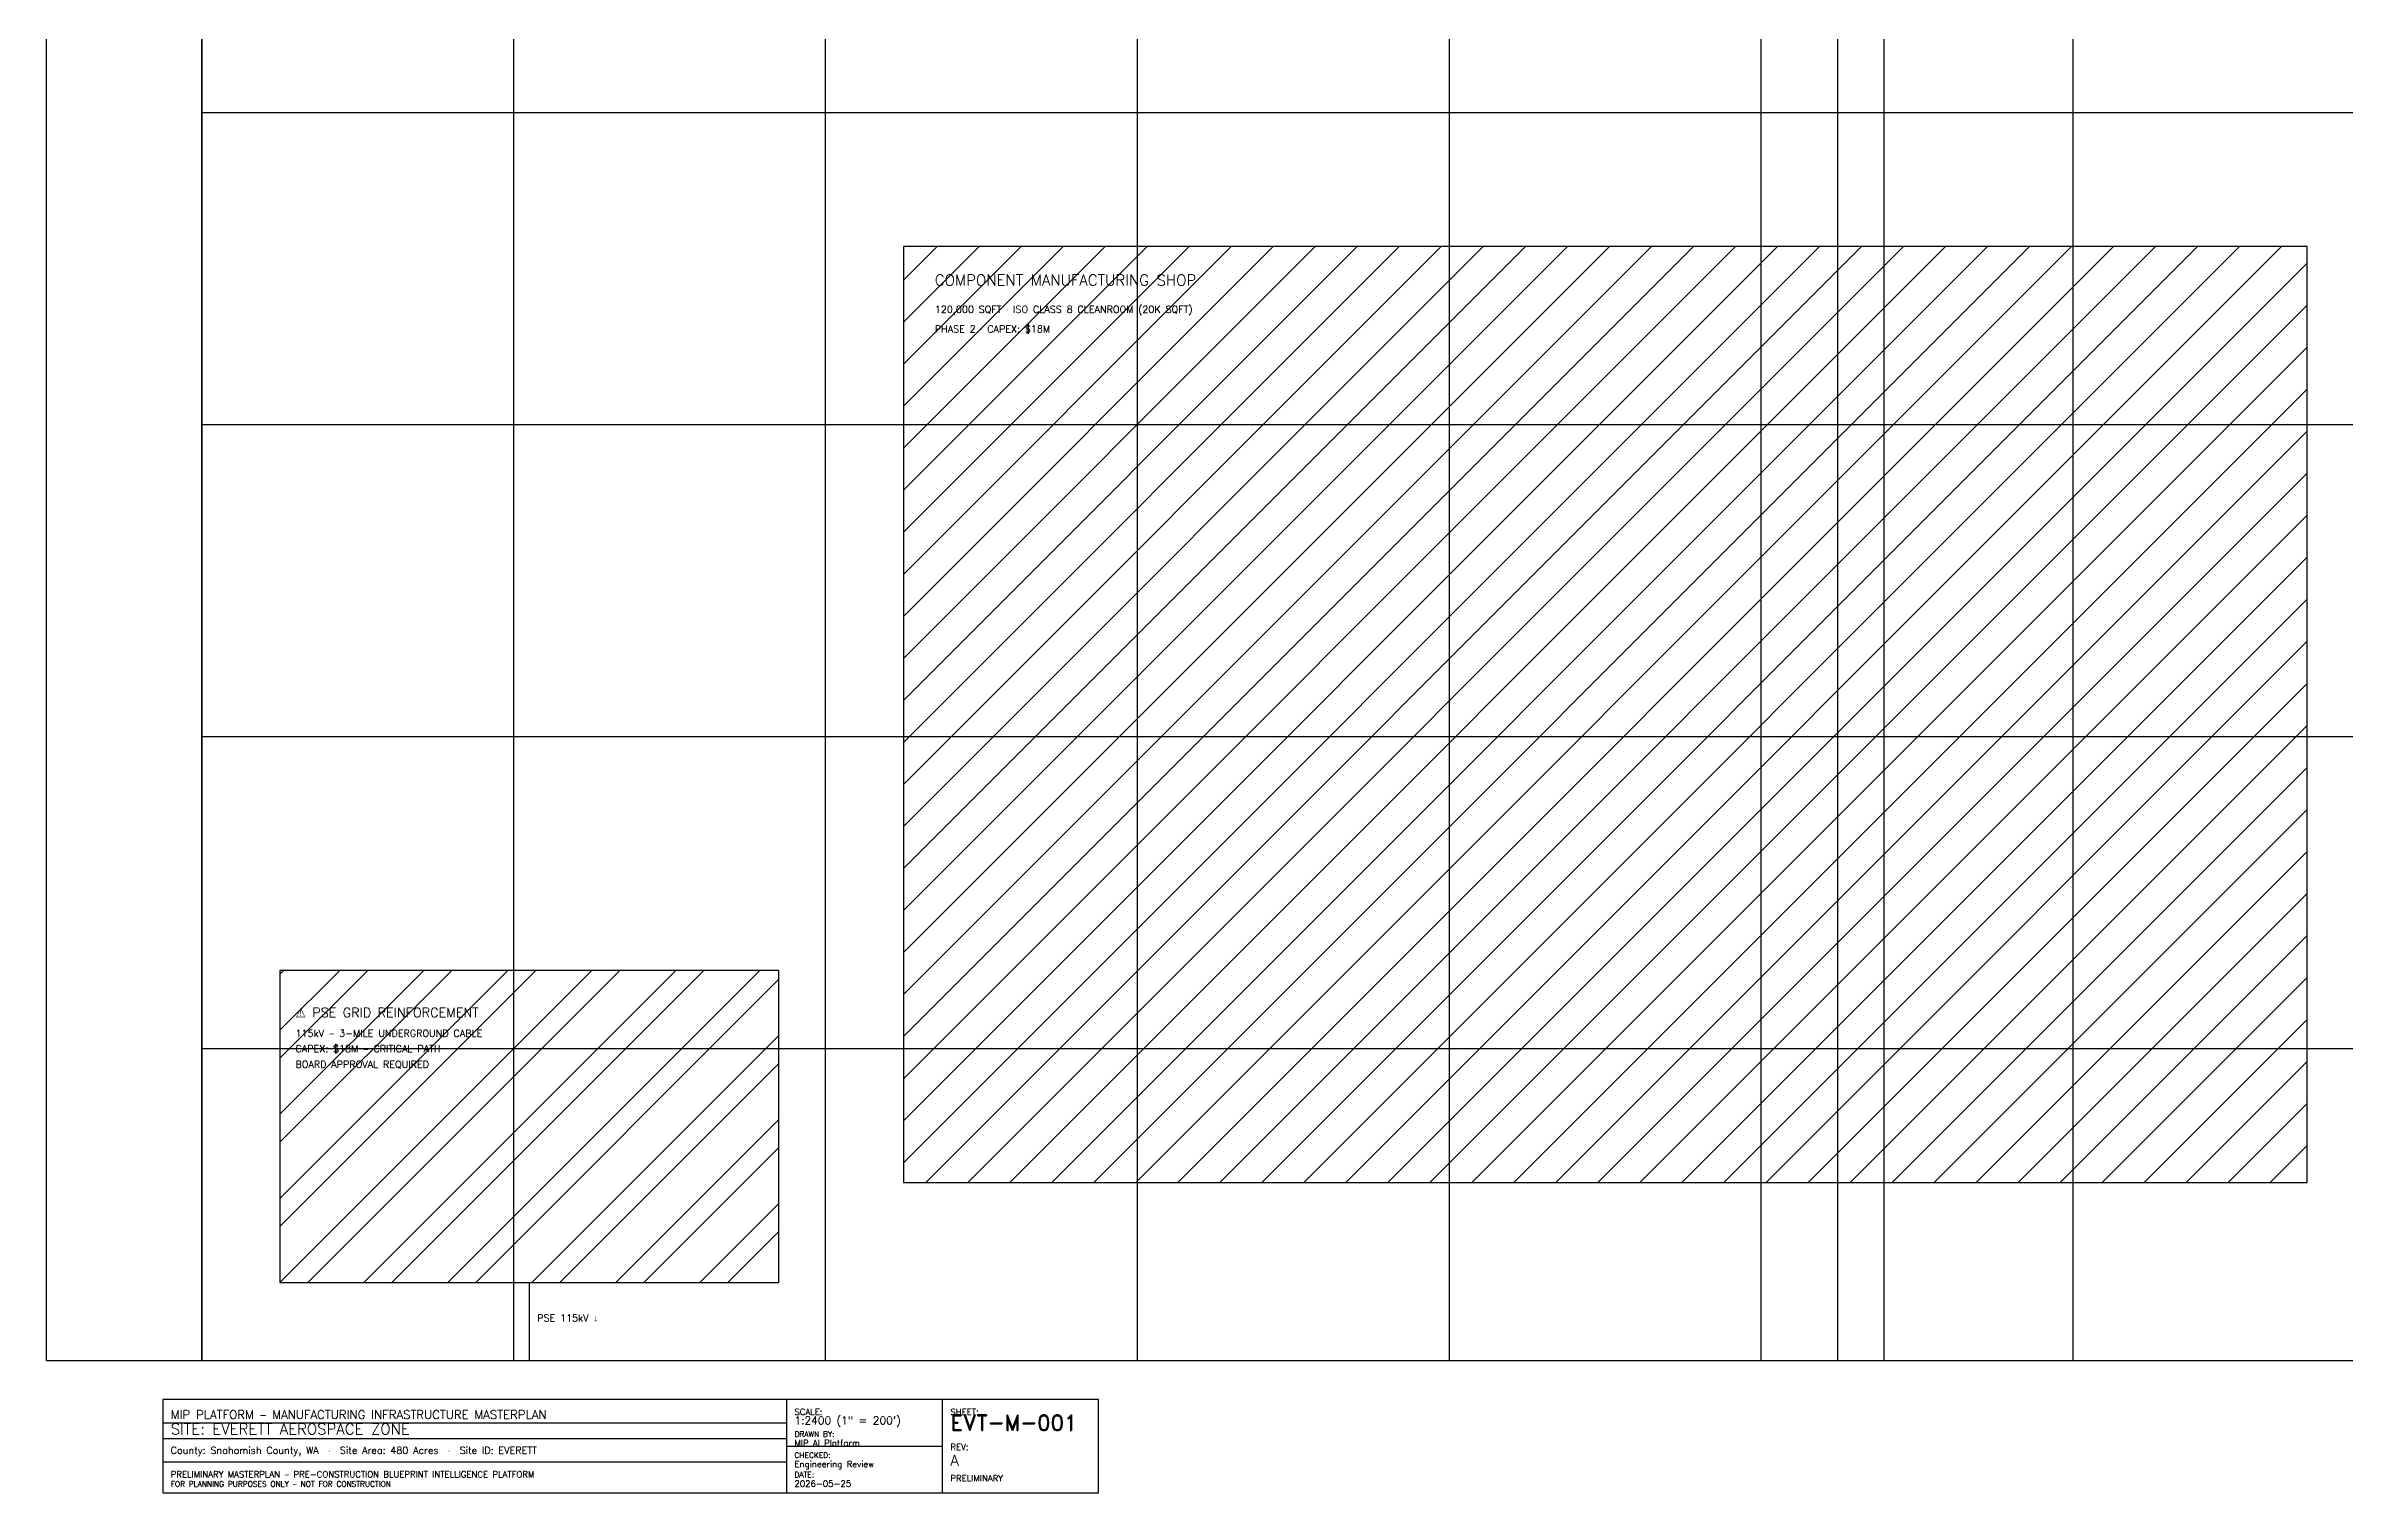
# Model space of a CAD drawing. Extents: x -150 to 5630, y -120 to 4861.
# Drawn here: x -150 to 2800, y -120 to 1735 of the extents above; entities that cross this region are included whole.
import ezdxf

# ---------------------------------------------------------------- set-up
doc = ezdxf.new("R2010")
doc.units = 0
for name, color, linetype in [('A-BLDG-PROD', 4, 'Continuous'), ('C-SITE-BOUN', 7, 'Continuous'), ('C-SITE-ROAD', 8, 'Continuous'), ('E-UTIL-POWR', 2, 'Continuous'), ('T-ROAD-PUBL', 8, 'Continuous'), ('X-ANNO-GRID', 8, 'Continuous'), ('X-ANNO-TEXT', 7, 'Continuous'), ('X-ANNO-TITL', 7, 'Continuous')]:
    doc.layers.add(name, color=color, linetype=linetype)
doc.styles.add('ENGINEERING', font='romans.shx')
doc.styles.add('TITLE', font='romand.shx')

msp = doc.modelspace()

# ---------------------------------------------------------------- hatches: boundary and pattern name
at = {"layer": 'A-BLDG-PROD'}
h = msp.add_hatch(dxfattribs=at)
h.set_pattern_fill('ANSI31', scale=12)
h.paths.add_polyline_path([(950, 278), (2750, 278), (2750, 1478), (950, 1478)])
at = {"layer": 'E-UTIL-POWR'}
h = msp.add_hatch(dxfattribs=at)
h.set_pattern_fill('ANSI32', scale=8)
h.paths.add_polyline_path([(150, 150), (790, 150), (790, 550), (150, 550)])

# ---------------------------------------------------------------- linework, layer by layer
at = {"layer": 'A-BLDG-PROD'}
msp.add_lwpolyline([(950, 278), (2750, 278), (2750, 1478), (950, 1478), (950, 278)], dxfattribs=at)
at = {"layer": 'C-SITE-BOUN'}
msp.add_lwpolyline([(50, 50), (4610, 50), (4610, 4610), (50, 4610), (50, 50)], dxfattribs=at)
at = {"layer": 'C-SITE-ROAD'}
msp.add_lwpolyline([(2147.6, 50), (2207.6, 50), (2207.6, 4610), (2147.6, 4610), (2147.6, 50)], dxfattribs=at)
at = {"layer": 'E-UTIL-POWR'}
msp.add_line((470, 50), (470, 150), dxfattribs=at)
msp.add_lwpolyline([(150, 150), (790, 150), (790, 550), (150, 550), (150, 150)], dxfattribs=at)
at = {"layer": 'T-ROAD-PUBL'}
msp.add_lwpolyline([(-150, 50), (50, 50), (50, 4610), (-150, 4610), (-150, 50)], dxfattribs=at)
at = {"layer": 'X-ANNO-GRID'}
for p, q in [((50, 50), (50, 4610)), ((450, 50), (450, 4610)), ((850, 50), (850, 4610)), ((1250, 50), (1250, 4610)), ((1650, 50), (1650, 4610)), ((2050, 50), (2050, 4610)), ((2450, 50), (2450, 4610)), ((50, 1650), (4610, 1650)), ((50, 1250), (4610, 1250)), ((50, 850), (4610, 850)), ((50, 450), (4610, 450)), ((50, 50), (4610, 50))]:
    msp.add_line(p, q, dxfattribs=at)
at = {"layer": 'X-ANNO-TITL'}
for p, q in [((800, -120), (800, 0)), ((1000, -120), (1000, 0)), ((0, -30), (800, -30)), ((0, -50), (800, -50)), ((0, -80), (800, -80)), ((800, -60), (1000, -60)), ((800, -90), (800, -90))]:
    msp.add_line(p, q, dxfattribs=at)
msp.add_lwpolyline([(0, -120), (1200, -120), (1200, 0), (0, 0), (0, -120)], dxfattribs=at)

# ---------------------------------------------------------------- texts
at = {"layer": 'X-ANNO-TEXT'}
for s, height, style, p in [('COMPONENT MANUFACTURING SHOP', 14, 'TITLE', (990, 1428)), ('120,000 SQFT · ISO CLASS 8 CLEANROOM (20K SQFT)', 9, 'ENGINEERING', (990, 1393)), ('PHASE 2 · CAPEX: $18M', 9, 'ENGINEERING', (990, 1368)), ('⚠ PSE GRID REINFORCEMENT', 12, 'TITLE', (170, 490)), ('115kV — 3-MILE UNDERGROUND CABLE', 9, 'ENGINEERING', (170, 465)), ('CAPEX: $18M — CRITICAL PATH', 9, 'ENGINEERING', (170, 445)), ('BOARD APPROVAL REQUIRED', 9, 'ENGINEERING', (170, 425)), ('PSE 115kV ↓', 9, 'ENGINEERING', (480, 100)), ('MIP PLATFORM — MANUFACTURING INFRASTRUCTURE MASTERPLAN', 11, 'TITLE', (10, -25)), ('SCALE:', 8, 'ENGINEERING', (810, -20)), ('1:2400 (1" = 200\')', 10, 'TITLE', (810, -32)), ('SHEET:', 8, 'ENGINEERING', (1010, -20)), ('EVT-M-001', 20, 'TITLE', (1010, -40)), ('SITE: EVERETT AEROSPACE ZONE', 14, 'TITLE', (10, -45)), ('DRAWN BY:', 7, 'ENGINEERING', (810, -48)), ('MIP AI Platform', 8, 'ENGINEERING', (810, -60)), ('REV:', 8, 'ENGINEERING', (1010, -65)), ('County: Snohomish County, WA  ·  Site Area: 480 Acres  ·  Site ID: EVERETT', 9, 'ENGINEERING', (10, -70)), ('CHECKED:', 7, 'ENGINEERING', (810, -75)), ('Engineering Review', 8, 'ENGINEERING', (810, -87)), ('A', 14, 'TITLE', (1010, -85)), ('FOR PLANNING PURPOSES ONLY — NOT FOR CONSTRUCTION', 7, 'ENGINEERING', (10, -112)), ('PRELIMINARY MASTERPLAN — PRE-CONSTRUCTION BLUEPRINT INTELLIGENCE PLATFORM', 8, 'ENGINEERING', (10, -100)), ('2026-05-25', 8, 'ENGINEERING', (810, -112)), ('DATE:', 7, 'ENGINEERING', (810, -100)), ('PRELIMINARY', 8, 'ENGINEERING', (1010, -105))]:
    msp.add_text(s, height=height, dxfattribs=dict(at, style=style)).set_placement(p)

doc.saveas('drawing.dxf')
